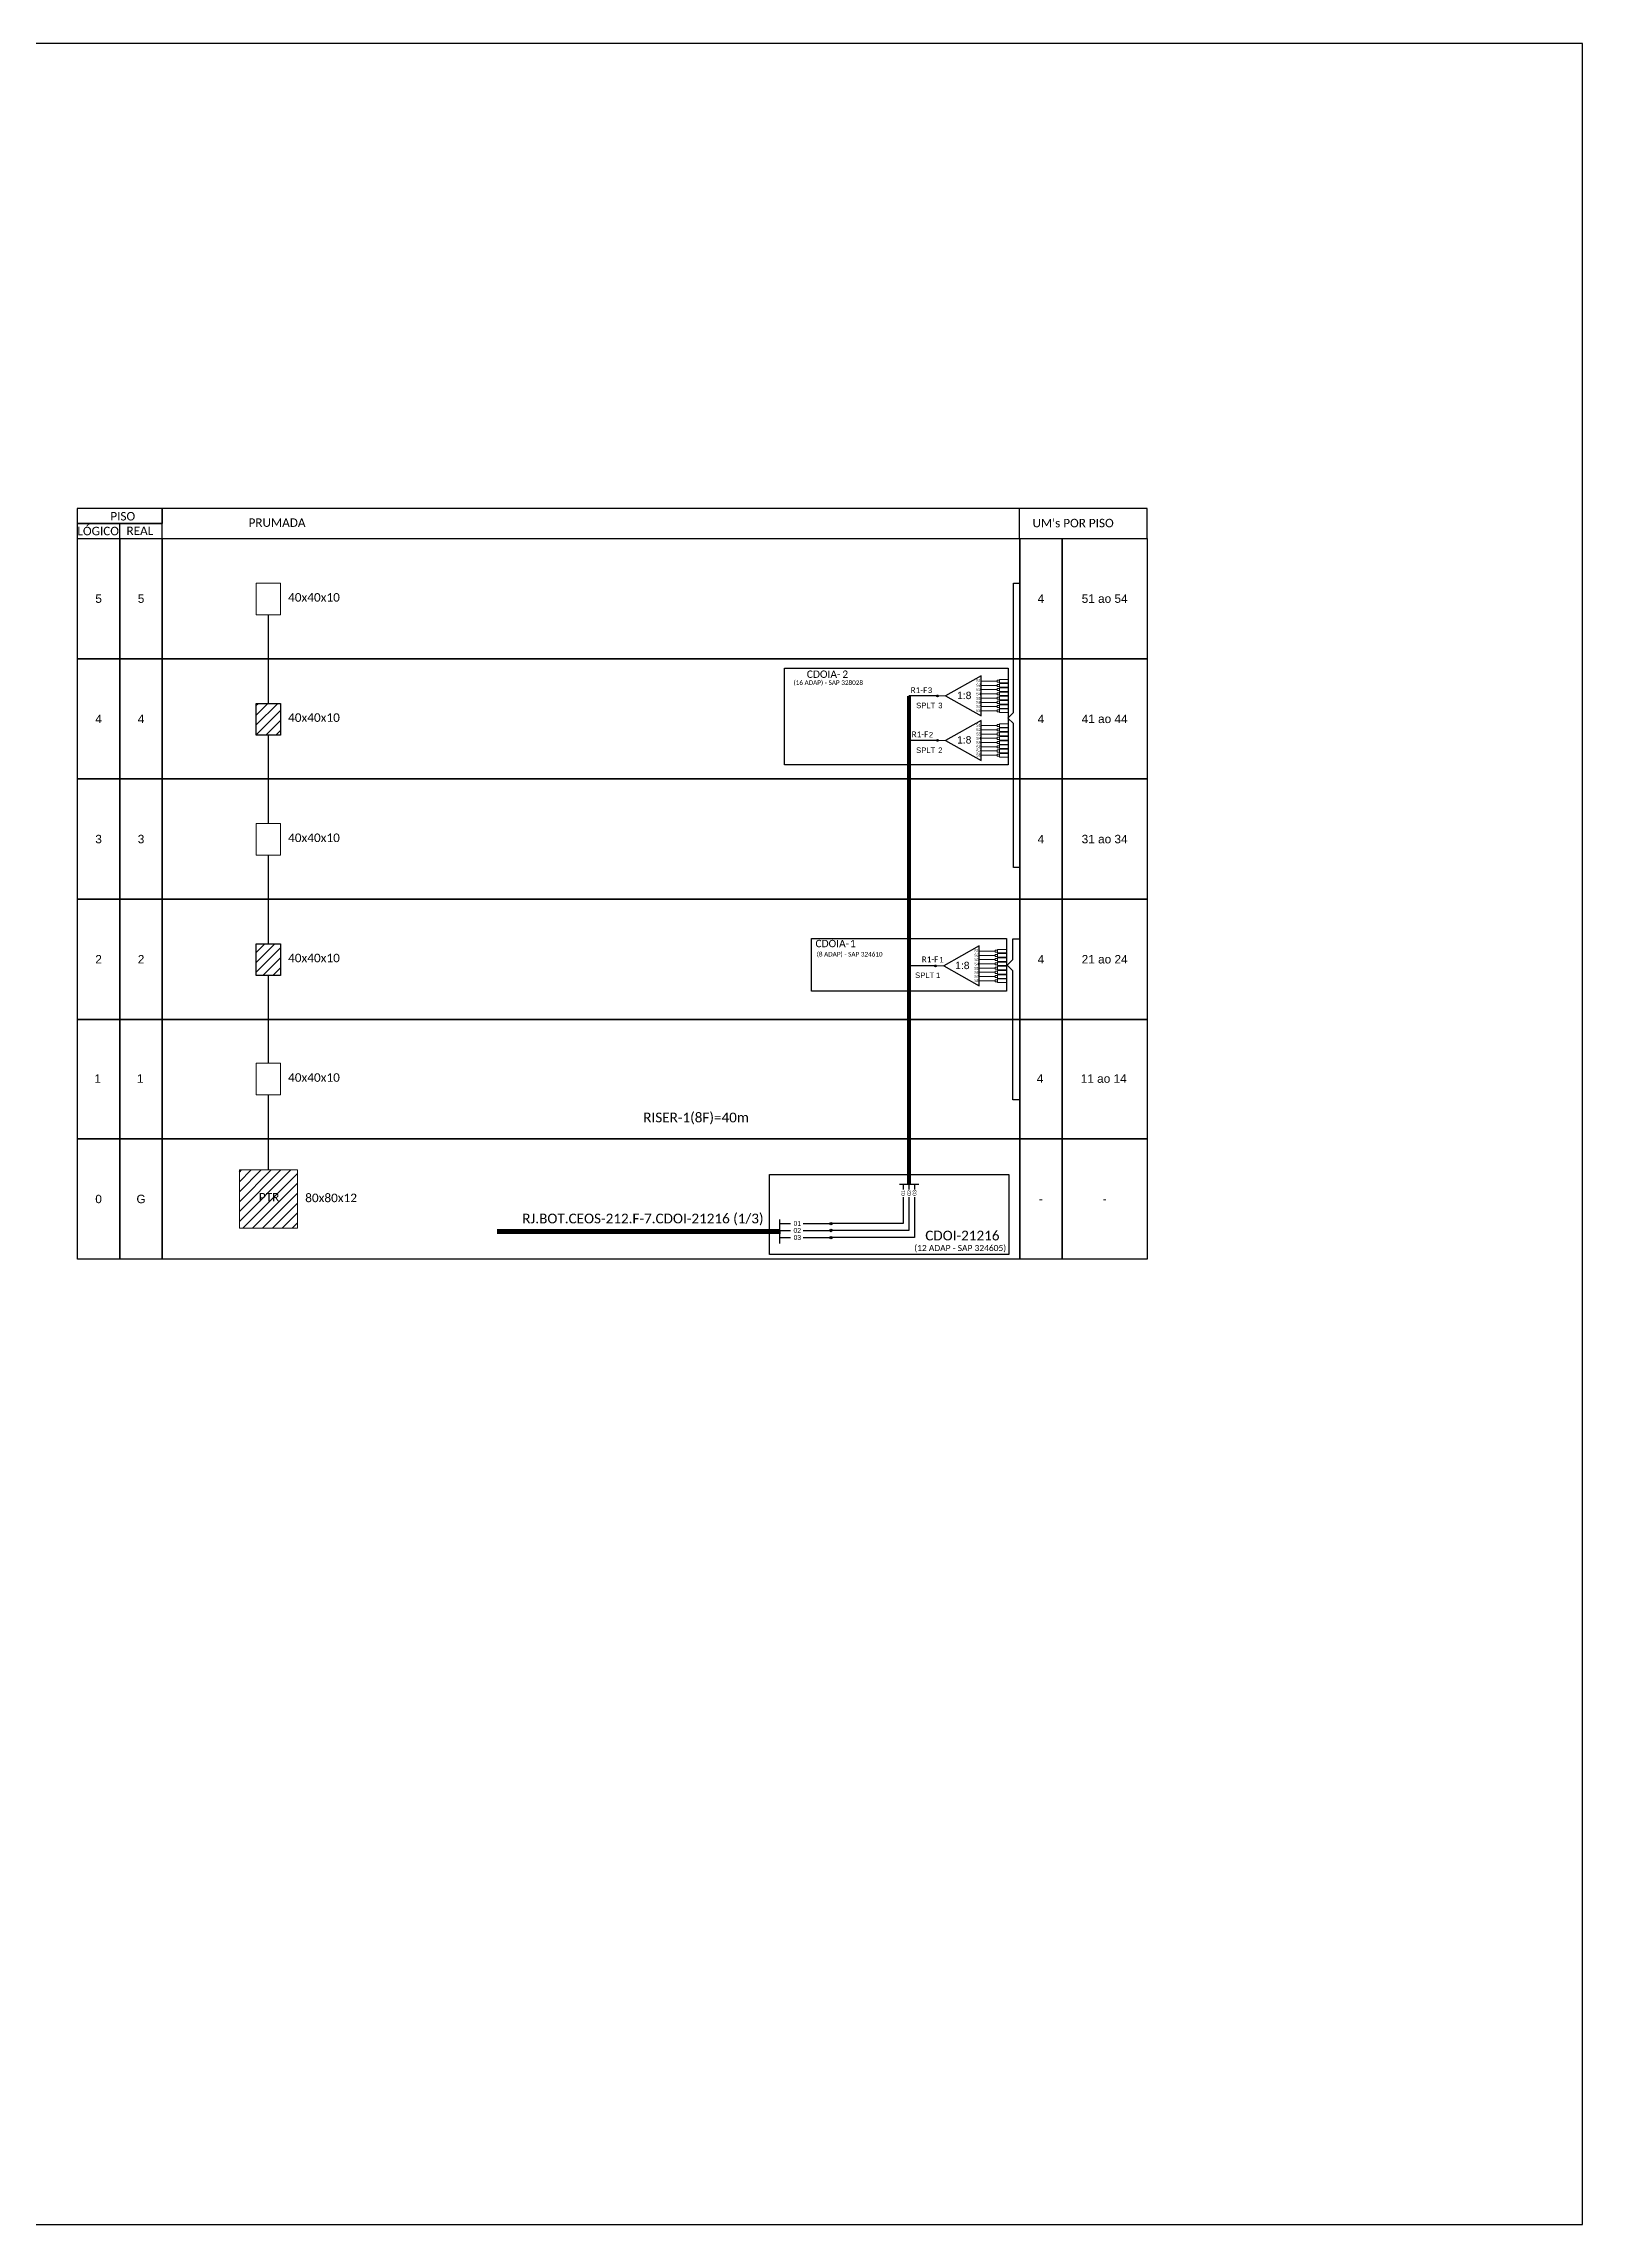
# Model space of a CAD drawing. Extents: x -89 to 749, y 705 to 1299.
# Drawn here: x 330 to 749, y 705 to 1299 of the extents above; entities that cross this region are included whole.
import ezdxf
from ezdxf.enums import TextEntityAlignment as Align

# ---------------------------------------------------------------- set-up
doc = ezdxf.new("R2010")
doc.units = 0
doc.styles.add('ARIAL', font='arial.ttf')
doc.styles.add('WMF-Calibri0', font='CALIBRI.TTF')
pattern_1 = [(45, (-575.0629, -48.897), (-1.3470384, 1.3470384), [])]

# ---------------------------------------------------------------- blocks, each defined once
blk = doc.blocks.new('SPLT_1-8_SC-APC')
at = {"color": 1}
blk.add_lwpolyline([(-7.37, -2.1), (-17.04, -7.55), (-7.37, -13), (-7.37, -2.1)], dxfattribs=at)
at = {"color": 3, "lineweight": 0}
for points in [[(-2.99, -3.51), (-7.37, -3.51)], [(-7.37, -4.66), (-2.99, -4.66)], [(-7.37, -5.82), (-2.99, -5.82)], [(-2.41, -3.02), (-2.41, -4)], [(-2.41, -3.02), (0, -3.02)], [(-2.41, -4), (0, -4)], [(-2.41, -4.17), (-2.41, -5.16)], [(-2.41, -4.17), (0, -4.17)], [(-2.41, -5.16), (0, -5.16)], [(-2.41, -5.32), (-2.41, -6.31)], [(-2.41, -5.32), (0, -5.32)], [(-7.37, -6.97), (-2.99, -6.97)], [(-7.37, -8.12), (-2.99, -8.12)], [(-7.37, -9.28), (-2.99, -9.28)], [(-7.37, -10.43), (-2.99, -10.43)], [(-7.37, -11.58), (-2.99, -11.58)], [(-2.41, -6.31), (0, -6.31)], [(-2.41, -6.48), (-2.41, -7.46)], [(-2.41, -6.48), (0, -6.48)], [(-2.41, -7.46), (0, -7.46)], [(-2.41, -7.63), (-2.41, -8.62)], [(-2.41, -7.63), (0, -7.63)], [(-2.41, -8.62), (0, -8.62)], [(-2.41, -8.78), (-2.41, -9.77)], [(-2.41, -8.78), (0, -8.78)], [(-2.41, -9.77), (0, -9.77)], [(-2.41, -9.94), (-2.41, -10.92)], [(-2.41, -9.94), (0, -9.94)], [(-2.41, -10.92), (0, -10.92)], [(-2.41, -11.09), (-2.41, -12.08)], [(-2.41, -11.09), (0, -11.09)], [(-2.41, -12.08), (0, -12.08)]]:
    blk.add_lwpolyline(points, dxfattribs=at)
for points in [[(-2.99, -3.22), (-2.41, -3.22), (-2.41, -3.8), (-2.99, -3.8)], [(-2.99, -4.38), (-2.41, -4.38), (-2.41, -4.95), (-2.99, -4.95)], [(-2.99, -5.53), (-2.41, -5.53), (-2.41, -6.1), (-2.99, -6.1)], [(-2.99, -6.68), (-2.41, -6.68), (-2.41, -7.26), (-2.99, -7.26)], [(-2.99, -7.84), (-2.41, -7.84), (-2.41, -8.41), (-2.99, -8.41)], [(-2.99, -8.99), (-2.41, -8.99), (-2.41, -9.56), (-2.99, -9.56)], [(-2.99, -10.14), (-2.41, -10.14), (-2.41, -10.72), (-2.99, -10.72)], [(-2.99, -11.3), (-2.41, -11.3), (-2.41, -11.87), (-2.99, -11.87)]]:
    blk.add_lwpolyline(points, close=True, dxfattribs=at)
at = {"color": 1, "lineweight": 0}
blk.add_lwpolyline([(-17.04, -7.55), (-19.26, -7.55)], dxfattribs=at)
at = {"color": 1, "style": 'ARIAL'}
for s, height, p in [('S1', 0.75, (-8.74, -3.78)), ('S2', 0.75, (-8.74, -4.97)), ('S3', 0.75, (-8.74, -6.18)), ('1:8', 2, (-13.91, -8.4)), ('S4', 0.75, (-8.74, -7.36)), ('S5', 0.75, (-8.74, -8.57)), ('S6', 0.75, (-8.74, -9.69)), ('S7', 0.75, (-8.74, -10.78)), ('S8', 0.75, (-8.74, -11.9))]:
    blk.add_text(s, height=height, dxfattribs=at).set_placement(p)

msp = doc.modelspace()

# ---------------------------------------------------------------- hatches: boundary and pattern name
h = msp.add_hatch()
h.set_pattern_fill('ANSI31', color=1, scale=0.6)
h.set_pattern_definition(pattern_1)
h.paths.add_polyline_path([(391.21, 1119.32), (387.9, 1119.32), (387.9, 1110.7), (394.52, 1110.7), (394.52, 1119.32)])
h = msp.add_hatch(color=3)
h.dxf.hatch_style = 1
edge = h.paths.add_edge_path()
edge.add_arc((573.53, 1121.33), 0.256, 0, 360)
h = msp.add_hatch(color=3)
h.dxf.hatch_style = 1
edge = h.paths.add_edge_path()
edge.add_arc((573.53, 1109.24), 0.256, 0, 360)
h = msp.add_hatch()
h.set_pattern_fill('ANSI31', color=1, scale=0.6)
h.set_pattern_definition(pattern_1)
h.paths.add_polyline_path([(391.21, 1053.83), (387.9, 1053.83), (387.9, 1045.21), (394.52, 1045.21), (394.52, 1053.83)])
h = msp.add_hatch(color=3)
h.dxf.hatch_style = 1
edge = h.paths.add_edge_path()
edge.add_arc((573.01, 1047.79), 0.256, 0, 360)
h = msp.add_hatch()
h.set_pattern_fill('ANSI31', color=1, scale=0.6)
h.set_pattern_definition([(45, (-393.294, 3663.4762), (-1.3470384, 1.3470384), [])])
h.paths.add_polyline_path([(399.12, 976.41), (399.12, 992.22), (383.31, 992.22), (383.31, 976.41)])
h.paths.add_polyline_path([(388.05, 983.05), (394.85, 983.05), (394.85, 986.52), (388.05, 986.52)], flags=24)
h = msp.add_hatch(color=3)
h.dxf.hatch_style = 1
edge = h.paths.add_edge_path()
edge.add_arc((544.51, 977.61), 0.32, 0, 360)
h = msp.add_hatch(color=3)
h.dxf.hatch_style = 1
edge = h.paths.add_edge_path()
edge.add_arc((544.51, 975.74), 0.32, 0, 360)
h = msp.add_hatch(color=3)
h.dxf.hatch_style = 1
edge = h.paths.add_edge_path()
edge.add_arc((544.51, 973.81), 0.32, 0, 360)

# ---------------------------------------------------------------- linework, layer by layer
for points in [[(-89.32, 705.02), (749.25, 705.02), (749.25, 1299.02), (-89.32, 1299.02), (-89.32, 705.02)], [(362.27, 1164.22), (630.64, 1164.22), (630.64, 1172.44), (362.27, 1172.44), (362.27, 1172.44), (362.27, 1168.33)], [(595.89, 1164.22), (595.89, 1172.44)], [(350.7, 1164.22), (350.7, 1168.33)], [(530.6, 975.71), (530.6, 974.82)], [(530.6, 973.81), (533.51, 973.81)], [(536.92, 973.81), (544.51, 973.81), (544.51, 973.81)]]:
    msp.add_lwpolyline(points)
for points in [[(339.13, 1168.33), (362.27, 1168.33), (362.27, 1172.44), (339.13, 1172.44)], [(339.13, 1164.22), (362.27, 1164.22), (362.27, 1168.33), (339.13, 1168.33)], [(339.16, 1164.22), (350.74, 1164.22), (350.74, 1131.48), (339.16, 1131.48)], [(350.74, 1164.22), (362.31, 1164.22), (362.31, 1131.48), (350.74, 1131.48)], [(362.31, 1164.22), (595.93, 1164.22), (595.93, 1131.48), (362.31, 1131.48)], [(595.93, 1164.22), (607.5, 1164.22), (607.5, 1131.48), (595.93, 1131.48)], [(607.5, 1164.22), (630.64, 1164.22), (630.64, 1131.48), (607.5, 1131.48)], [(339.16, 1131.48), (350.74, 1131.48), (350.74, 1098.73), (339.16, 1098.73)], [(350.74, 1131.48), (362.31, 1131.48), (362.31, 1098.73), (350.74, 1098.73)], [(362.31, 1131.48), (595.93, 1131.48), (595.93, 1098.73), (362.31, 1098.73)], [(595.93, 1131.48), (607.5, 1131.48), (607.5, 1098.73), (595.93, 1098.73)], [(607.5, 1131.48), (630.64, 1131.48), (630.64, 1098.73), (607.5, 1098.73)], [(339.16, 1098.73), (350.74, 1098.73), (350.74, 1065.99), (339.16, 1065.99)], [(350.74, 1098.73), (362.31, 1098.73), (362.31, 1065.99), (350.74, 1065.99)], [(362.31, 1098.73), (595.93, 1098.73), (595.93, 1065.99), (362.31, 1065.99)], [(595.93, 1098.73), (607.5, 1098.73), (607.5, 1065.99), (595.93, 1065.99)], [(607.5, 1098.73), (630.64, 1098.73), (630.64, 1065.99), (607.5, 1065.99)], [(339.16, 1065.99), (350.74, 1065.99), (350.74, 1033.25), (339.16, 1033.25)], [(350.74, 1065.99), (362.31, 1065.99), (362.31, 1033.25), (350.74, 1033.25)], [(362.31, 1065.99), (595.93, 1065.99), (595.93, 1033.25), (362.31, 1033.25)], [(595.93, 1065.99), (607.5, 1065.99), (607.5, 1033.25), (595.93, 1033.25)], [(607.5, 1065.99), (630.64, 1065.99), (630.64, 1033.25), (607.5, 1033.25)], [(339.16, 1033.25), (350.74, 1033.25), (350.74, 1000.69), (339.16, 1000.69)], [(350.74, 1033.25), (362.31, 1033.25), (362.31, 1000.69), (350.74, 1000.69)], [(362.31, 1033.25), (595.93, 1033.25), (595.93, 1000.69), (362.31, 1000.69)], [(595.93, 1033.25), (607.5, 1033.25), (607.5, 1000.69), (595.93, 1000.69)], [(607.5, 1033.25), (630.64, 1033.25), (630.64, 1000.69), (607.5, 1000.69)], [(339.16, 1000.69), (350.74, 1000.69), (350.74, 967.94), (339.16, 967.94)], [(350.74, 1000.69), (362.31, 1000.69), (362.31, 967.94), (350.74, 967.94)], [(362.31, 1000.69), (595.93, 1000.69), (595.93, 967.94), (362.31, 967.94)], [(595.93, 1000.69), (607.5, 1000.69), (607.5, 967.94), (595.93, 967.94)], [(607.5, 1000.69), (630.64, 1000.69), (630.64, 967.94), (607.5, 967.94)]]:
    msp.add_lwpolyline(points, close=True)
at = {"color": 0, "lineweight": 0}
for points in [[(387.9, 1152.06), (394.52, 1152.06), (394.52, 1143.44), (387.9, 1143.44)], [(387.9, 1086.58), (394.52, 1086.58), (394.52, 1077.96), (387.9, 1077.96)], [(387.9, 1021.28), (394.52, 1021.28), (394.52, 1012.66), (387.9, 1012.66)]]:
    msp.add_lwpolyline(points, close=True, dxfattribs=at)
at = {"color": 3}
for points in [[(595.87, 1074.6), (594.22, 1074.6), (594.22, 1113.81), (592.65, 1115.32), (594.22, 1116.82), (594.22, 1152.04), (595.87, 1152.04)], [(391.21, 1119.32), (391.21, 1143.44)], [(391.21, 1086.58), (391.21, 1110.7)], [(391.21, 1053.83), (391.21, 1077.96)], [(595.73, 1011.35), (594.07, 1011.35), (594.07, 1046.5), (592.5, 1048.01), (594.07, 1049.52), (594.07, 1055.16), (595.72, 1055.16)], [(391.21, 1021.28), (391.21, 1045.21)], [(391.21, 992.22), (391.21, 1012.66)], [(530.6, 977.61), (533.51, 977.61)], [(536.92, 977.61), (544.51, 977.61), (544.51, 977.61)]]:
    msp.add_lwpolyline(points, dxfattribs=at)
at = {"color": 1}
for points in [[(592.79, 1104.99), (592.79, 1104.99), (592.79, 1102.61), (531.83, 1102.61), (531.83, 1128.88), (539.66, 1128.88)], [(530.6, 972.16), (530.6, 978.77)]]:
    msp.add_lwpolyline(points, dxfattribs=at)
for points in [[(531.83, 1128.88), (592.79, 1128.88), (592.79, 1102.61), (531.83, 1102.61)], [(387.9, 1119.32), (394.52, 1119.32), (394.52, 1110.7), (387.9, 1110.7)], [(387.9, 1053.83), (394.52, 1053.83), (394.52, 1045.21), (387.9, 1045.21)], [(539.17, 1055.24), (592.3, 1055.24), (592.3, 1040.92), (539.17, 1040.92)], [(527.76, 991.03), (592.99, 991.03), (592.99, 969.24), (527.76, 969.24)]]:
    msp.add_lwpolyline(points, close=True, dxfattribs=at)
at = {"color": 5, "const_width": 1.1}
msp.add_lwpolyline([(565.74, 1121.33), (565.74, 988.4)], dxfattribs=at)
at = {"color": 5}
for points in [[(573.53, 1121.33), (565.74, 1121.33)], [(573.53, 1109.24), (565.74, 1109.24)], [(573.01, 1047.79), (565.75, 1047.79)], [(563.22, 988.4), (568.42, 988.4)], [(564.21, 988.4), (564.21, 986.95)], [(565.74, 988.4), (565.74, 986.95)], [(567.27, 988.4), (567.27, 986.95)], [(567.27, 984.8), (567.27, 973.81), (544.51, 973.81)], [(565.74, 984.8), (565.74, 975.74), (544.51, 975.74)], [(564.21, 984.8), (564.18, 977.61), (544.51, 977.61)]]:
    msp.add_lwpolyline(points, dxfattribs=at)
at = {"color": 1, "lineweight": 0}
msp.add_lwpolyline([(383.31, 992.22), (399.12, 992.22), (399.12, 976.41), (383.31, 976.41)], close=True, dxfattribs=at)
at = {"color": 1, "const_width": 1.32}
msp.add_lwpolyline([(453.52, 975.47), (530.6, 975.47)], dxfattribs=at)
at = {"color": 2}
for points in [[(530.6, 975.71), (533.51, 975.72)], [(536.92, 975.72), (544.51, 975.74), (544.51, 975.74)]]:
    msp.add_lwpolyline(points, dxfattribs=at)
at = {"color": 3}
for centre, radius in [((573.53, 1121.33), 0.256), ((573.53, 1109.24), 0.256), ((573.01, 1047.79), 0.256), ((544.51, 977.61), 0.32), ((544.51, 975.74), 0.32), ((544.51, 973.81), 0.32)]:
    msp.add_circle(centre, radius, dxfattribs=at)
for p in [(339.16, 1131.48), (575.76, 1121.33), (339.16, 1098.73), (339.16, 1065.99), (339.16, 1033.25), (339.16, 1000.69)]:
    msp.add_point(p)

# ---------------------------------------------------------------- block references
for p in [(592.79, 1128.88), (592.79, 1116.78), (592.27, 1055.34)]:
    msp.add_blockref('SPLT_1-8_SC-APC', p, dxfattribs=at)

# ---------------------------------------------------------------- texts
at = {"style": 'WMF-Calibri0'}
for s, height, p in [('     PISO', 2.3, (344.09, 1169.14)), ('  LÓGICO', 2.3, (337.55, 1165.11)), ('    REAL', 2.3, (349.31, 1165.17)), ('PRUMADA', 2.3, (385.81, 1167.4)), ("UM's POR PISO", 2.3, (599.42, 1167.28)), ('40x40x10', 2.317, (396.58, 1147.03)), ('40x40x10', 2.317, (396.58, 1114.29)), ('40x40x10', 2.317, (396.58, 1081.55)), ('40x40x10', 2.317, (396.58, 1048.8)), ('40x40x10', 2.317, (396.58, 1016.25)), ('PTR', 2.317, (388.62, 983.64)), ('80x80x12', 2.317, (401.25, 983.46))]:
    msp.add_text(s, height=height, dxfattribs=at).set_placement(p)
at = {"style": 'ARIAL'}
for s, height, p in [('5', 2.3, (344.95, 1147.85)), ('5', 2.3, (356.52, 1147.85)), ('4', 2.3, (601.71, 1147.85)), ('51 ao 54', 2.3, (619.07, 1147.85)), ('4', 2.3, (344.95, 1115.1)), ('4', 2.3, (356.52, 1115.1)), ('4', 2.3, (601.71, 1115.1)), ('41 ao 44', 2.3, (619.07, 1115.1)), ('3', 2.3, (344.95, 1082.36)), ('3', 2.3, (356.52, 1082.36)), ('4', 2.3, (601.71, 1082.36)), ('31 ao 34', 2.3, (619.07, 1082.36)), ('2', 2.3, (344.95, 1049.62)), ('2', 2.3, (356.52, 1049.62)), ('4', 2.3, (601.71, 1049.62)), ('21 ao 24', 2.3, (619.07, 1049.62)), ('1', 2.3, (344.7, 1017.12)), ('1', 2.3, (356.28, 1017.12)), ('4', 2.3, (601.47, 1017.12)), ('11 ao 14', 2.3, (618.82, 1017.12)), ('0', 2.3, (344.95, 984.32)), ('G', 2.3, (356.52, 984.32)), ('-', 2.3, (601.71, 984.32)), ('-', 2.3, (619.07, 984.32)), ('02', 1.323, (535.32, 975.75)), ('01', 1.323, (535.34, 977.67)), ('03', 1.323, (535.35, 973.84))]:
    msp.add_text(s, height=height, dxfattribs=at).set_placement(p, align=Align.MIDDLE_CENTER)
at = {"color": 1, "style": 'WMF-Calibri0'}
for s, height, p in [('(16 ADAP) - SAP 328028', 1.25, (543.77, 1124.34)), ('(8 ADAP) - SAP 324610', 1.25, (549.59, 1050.37)), ('(12 ADAP - SAP 324605)', 1.6535, (579.72, 970.14))]:
    msp.add_text(s, height=height, dxfattribs=at).set_placement(p, align=Align.CENTER)
for s, height, p in [('CDOIA-', 2, (537.92, 1126.27)), ('2', 2, (547.6, 1126.27)), ('CDOIA-', 2, (540.28, 1052.9)), ('RJ.BOT.CEOS-212.F-7.CDOI-21216 (1/3)', 2.6457, (460.39, 977.68)), ('CDOI-21216', 2.646, (570.2, 973.04))]:
    msp.add_text(s, height=height, dxfattribs=at).set_placement(p)
at = {"color": 5, "style": 'WMF-Calibri0'}
for s, height, p in [('R1-F', 1.6, (566.22, 1122.12)), ('R1-F', 1.6, (566.49, 1110.08)), ('R1-F', 1.6, (569.24, 1048.78)), ('RISER-1(8F)=40m', 2.6457, (493.36, 1005.2))]:
    msp.add_text(s, height=height, dxfattribs=at).set_placement(p)
at = {"color": 5, "style": 'ARIAL'}
for s, p in [('3', (571.5, 1122.14)), ('2', (571.77, 1110.04)), ('1', (574.61, 1048.74))]:
    msp.add_text(s, height=1.5, dxfattribs=at).set_placement(p, align=Align.CENTER)
at = {"color": 7, "style": 'ARIAL'}
for s, p in [('SPLT', (570.32, 1118)), ('3', (574.31, 1118)), ('SPLT', (570.32, 1105.81)), ('2', (574.31, 1105.81)), ('SPLT', (570.04, 1044.51)), ('1', (573.71, 1044.51))]:
    msp.add_text(s, height=1.5, dxfattribs=at).set_placement(p, align=Align.CENTER)
at = {"color": 7, "style": 'WMF-Calibri0'}
msp.add_text('1', height=2, dxfattribs=at).set_placement((549.66, 1052.9))
at = {"style": 'ARIAL'}
for s, p in [('01', (564.2, 985.96)), ('02', (565.82, 985.96)), ('03', (567.28, 985.96))]:
    msp.add_text(s, height=0.992, rotation=90, dxfattribs=at).set_placement(p, align=Align.MIDDLE_CENTER)

doc.saveas('drawing.dxf')
